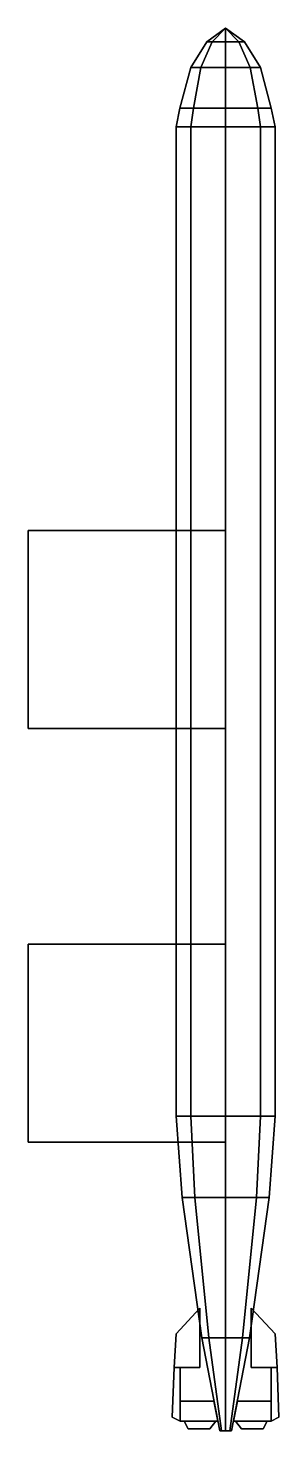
# Model space of a CAD drawing. Header units: millimetres. Extents: x -1 to 0.27, y -3.55 to 3.54.
import ezdxf

# ---------------------------------------------------------------- set-up
doc = ezdxf.new("R2010")
doc.units = ezdxf.units.MM

msp = doc.modelspace()

# ---------------------------------------------------------------- linework, layer by layer
for points in [[(0, 3.54), (-0.0957, 3.47), (-0.0676, 3.47, 0.0676), (0, 3.54)], [(0, 3.54), (-0.0676, 3.47, -0.0676), (-0.0957, 3.47), (0, 3.54)], [(0, 3.54), (-0.0676, 3.47, 0.0676), (0, 3.47, 0.0957), (0, 3.54)], [(0, 3.54), (0, 3.47, -0.0957), (-0.0676, 3.47, -0.0676), (0, 3.54)], [(0, 3.54), (0, 3.47, 0.0957), (0.0676, 3.47, 0.0676), (0, 3.54)], [(0, 3.54), (0.0676, 3.47, 0.0676), (0.0957, 3.47), (0, 3.54)], [(0, 3.54), (0.0957, 3.47), (0.0676, 3.47, -0.0676), (0, 3.54)], [(0, 3.54), (0.0676, 3.47, -0.0676), (0, 3.47, -0.0957), (0, 3.54)], [(-0.0957, 3.47), (-0.1768, 3.34), (-0.125, 3.34, 0.125), (-0.0676, 3.47, 0.0676)], [(-0.0676, 3.47, -0.0676), (-0.125, 3.34, -0.125), (-0.1768, 3.34), (-0.0957, 3.47)], [(-0.0676, 3.47, 0.0676), (-0.125, 3.34, 0.125), (0, 3.34, 0.1768), (0, 3.47, 0.0957)], [(0, 3.47, -0.0957), (0, 3.34, -0.1768), (-0.125, 3.34, -0.125), (-0.0676, 3.47, -0.0676)], [(0, 3.47, 0.0957), (0, 3.34, 0.1768), (0.125, 3.34, 0.125), (0.0676, 3.47, 0.0676)], [(0.0676, 3.47, -0.0676), (0.125, 3.34, -0.125), (0, 3.34, -0.1768), (0, 3.47, -0.0957)], [(0.0676, 3.47, 0.0676), (0.125, 3.34, 0.125), (0.1768, 3.34), (0.0957, 3.47)], [(0.0957, 3.47), (0.1768, 3.34), (0.125, 3.34, -0.125), (0.0676, 3.47, -0.0676)], [(-0.1768, 3.34), (-0.231, 3.1357), (-0.1633, 3.1357, 0.1633), (-0.125, 3.34, 0.125)], [(-0.125, 3.34, -0.125), (-0.1633, 3.1357, -0.1633), (-0.231, 3.1357), (-0.1768, 3.34)], [(-0.125, 3.34, 0.125), (-0.1633, 3.1357, 0.1633), (0, 3.1357, 0.231), (0, 3.34, 0.1768)], [(0, 3.34, -0.1768), (0, 3.1357, -0.231), (-0.1633, 3.1357, -0.1633), (-0.125, 3.34, -0.125)], [(0, 3.34, 0.1768), (0, 3.1357, 0.231), (0.1633, 3.1357, 0.1633), (0.125, 3.34, 0.125)], [(0.125, 3.34, -0.125), (0.1633, 3.1357, -0.1633), (0, 3.1357, -0.231), (0, 3.34, -0.1768)], [(0.125, 3.34, 0.125), (0.1633, 3.1357, 0.1633), (0.231, 3.1357), (0.1768, 3.34)], [(0.1768, 3.34), (0.231, 3.1357), (0.1633, 3.1357, -0.1633), (0.125, 3.34, -0.125)], [(-0.231, 3.1357), (-0.25, 3.04), (-0.1768, 3.04, 0.1768), (-0.1633, 3.1357, 0.1633)], [(-0.1633, 3.1357, -0.1633), (-0.1768, 3.04, -0.1768), (-0.25, 3.04), (-0.231, 3.1357)], [(-0.1633, 3.1357, 0.1633), (-0.1768, 3.04, 0.1768), (0, 3.04, 0.25), (0, 3.1357, 0.231)], [(0, 3.1357, -0.231), (0, 3.04, -0.25), (-0.1768, 3.04, -0.1768), (-0.1633, 3.1357, -0.1633)], [(0, 3.1357, 0.231), (0, 3.04, 0.25), (0.1768, 3.04, 0.1768), (0.1633, 3.1357, 0.1633)], [(0.1633, 3.1357, -0.1633), (0.1768, 3.04, -0.1768), (0, 3.04, -0.25), (0, 3.1357, -0.231)], [(0.1633, 3.1357, 0.1633), (0.1768, 3.04, 0.1768), (0.25, 3.04), (0.231, 3.1357)], [(0.231, 3.1357), (0.25, 3.04), (0.1768, 3.04, -0.1768), (0.1633, 3.1357, -0.1633)], [(-0.1768, 3.04, 0.1768), (-0.25, 3.04), (-0.25, -1.96), (-0.1768, -1.96, 0.1768)], [(-0.25, 3.04), (-0.1768, 3.04, -0.1768), (-0.1768, -1.96, -0.1768), (-0.25, -1.96)], [(0, 3.04, 0.25), (-0.1768, 3.04, 0.1768), (-0.1768, -1.96, 0.1768), (0, -1.96, 0.25)], [(-0.1768, 3.04, -0.1768), (0, 3.04, -0.25), (0, -1.96, -0.25), (-0.1768, -1.96, -0.1768)], [(0.1768, 3.04, 0.1768), (0, 3.04, 0.25), (0, -1.96, 0.25), (0.1768, -1.96, 0.1768)], [(0, 3.04, -0.25), (0.1768, 3.04, -0.1768), (0.1768, -1.96, -0.1768), (0, -1.96, -0.25)], [(0.25, 3.04), (0.1768, 3.04, 0.1768), (0.1768, -1.96, 0.1768), (0.25, -1.96)], [(0.1768, 3.04, -0.1768), (0.25, 3.04), (0.25, -1.96), (0.1768, -1.96, -0.1768)], [(-1, 1, 0.65), (0, 1, 0.65), (0, 0, 0.65), (-1, 0, 0.65)], [(-1, 0, 1.65), (0, 0, 1.65), (0, 1, 1.65), (-1, 1, 1.65)], [(0, 1, 1.65), (0, 1, 0.65), (-1, 1, 0.65), (-1, 1, 1.65)], [(-1, 1, 1.65), (-1, 1, 0.65), (-1, 0, 0.65), (-1, 0, 1.65)], [(0, 0, 1.65), (0, 0, 0.65), (0, 1, 0.65), (0, 1, 1.65)], [(-1, 0, 0.65), (0, 0, 0.65), (0, 0, 1.65), (-1, 0, 1.65)], [(-1, -1.09, 1.12), (0, -1.09, 1.12), (0, -2.09, 1.12), (-1, -2.09, 1.12)], [(-1, -2.09, 1.12), (0, -2.09, 1.12), (0, -1.09, 1.12), (-1, -1.09, 1.12)], [(-0.25, -1.96), (-0.1768, -1.96, -0.1768), (-0.1556, -2.37, -0.1556), (-0.22, -2.37)], [(-0.1768, -1.96, 0.1768), (-0.25, -1.96), (-0.22, -2.37), (-0.1556, -2.37, 0.1556)], [(-0.1768, -1.96, -0.1768), (0, -1.96, -0.25), (0, -2.37, -0.22), (-0.1556, -2.37, -0.1556)], [(0, -1.96, 0.25), (-0.1768, -1.96, 0.1768), (-0.1556, -2.37, 0.1556), (0, -2.37, 0.22)], [(0, -1.96, -0.25), (0.1768, -1.96, -0.1768), (0.1556, -2.37, -0.1556), (0, -2.37, -0.22)], [(0.1768, -1.96, 0.1768), (0, -1.96, 0.25), (0, -2.37, 0.22), (0.1556, -2.37, 0.1556)], [(0.1768, -1.96, -0.1768), (0.25, -1.96), (0.22, -2.37), (0.1556, -2.37, -0.1556)], [(0.25, -1.96), (0.1768, -1.96, 0.1768), (0.1556, -2.37, 0.1556), (0.22, -2.37)], [(-0.1556, -2.37, 0.1556), (-0.22, -2.37), (-0.12, -3.08), (-0.0849, -3.08, 0.0849)], [(-0.22, -2.37), (-0.1556, -2.37, -0.1556), (-0.0849, -3.08, -0.0849), (-0.12, -3.08)], [(0, -2.37, 0.22), (-0.1556, -2.37, 0.1556), (-0.0849, -3.08, 0.0849), (0, -3.08, 0.12)], [(-0.1556, -2.37, -0.1556), (0, -2.37, -0.22), (0, -3.08, -0.12), (-0.0849, -3.08, -0.0849)], [(0.1556, -2.37, 0.1556), (0, -2.37, 0.22), (0, -3.08, 0.12), (0.0849, -3.08, 0.0849)], [(0, -2.37, -0.22), (0.1556, -2.37, -0.1556), (0.0849, -3.08, -0.0849), (0, -3.08, -0.12)], [(0.22, -2.37), (0.1556, -2.37, 0.1556), (0.0849, -3.08, 0.0849), (0.12, -3.08)], [(0.1556, -2.37, -0.1556), (0.22, -2.37), (0.12, -3.08), (0.0849, -3.08, -0.0849)], [(-0.13, -2.93), (-0.25, -3.06), (-0.26, -3.23), (-0.13, -3.23)], [(-0.13, -3.23), (-0.26, -3.23), (-0.25, -3.06), (-0.13, -2.93)], [(0, -3.23, 0.13), (0, -3.23, 0.26), (0, -3.06, 0.25), (0, -2.93, 0.13)], [(0, -2.93, 0.13), (0, -3.06, 0.25), (0, -3.23, 0.26), (0, -3.23, 0.13)], [(0, -2.93, -0.13), (0, -3.06, -0.25), (0, -3.23, -0.26), (0, -3.23, -0.13)], [(0, -3.23, -0.13), (0, -3.23, -0.26), (0, -3.06, -0.25), (0, -2.93, -0.13)], [(0.13, -2.93), (0.25, -3.06), (0.26, -3.23), (0.13, -3.23)], [(0.13, -3.23), (0.26, -3.23), (0.25, -3.06), (0.13, -2.93)], [(-0.0849, -3.08, 0.0849), (-0.12, -3.08), (-0.03, -3.55), (-0.0212, -3.55, 0.0212)], [(-0.12, -3.08), (-0.0849, -3.08, -0.0849), (-0.0212, -3.55, -0.0212), (-0.03, -3.55)], [(0, -3.08, 0.12), (-0.0849, -3.08, 0.0849), (-0.0212, -3.55, 0.0212), (0, -3.55, 0.03)], [(-0.0849, -3.08, -0.0849), (0, -3.08, -0.12), (0, -3.55, -0.03), (-0.0212, -3.55, -0.0212)], [(0.0849, -3.08, 0.0849), (0, -3.08, 0.12), (0, -3.55, 0.03), (0.0212, -3.55, 0.0212)], [(0, -3.08, -0.12), (0.0849, -3.08, -0.0849), (0.0212, -3.55, -0.0212), (0, -3.55, -0.03)], [(0.12, -3.08), (0.0849, -3.08, 0.0849), (0.0212, -3.55, 0.0212), (0.03, -3.55)], [(0.0849, -3.08, -0.0849), (0.12, -3.08), (0.03, -3.55), (0.0212, -3.55, -0.0212)], [(-0.23, -3.23), (-0.26, -3.23), (-0.27, -3.48), (-0.23, -3.5)], [(-0.23, -3.5), (-0.27, -3.48), (-0.26, -3.23), (-0.23, -3.23)], [(0, -3.5, 0.23), (0, -3.48, 0.27), (0, -3.23, 0.26), (0, -3.23, 0.23)], [(0, -3.23, 0.23), (0, -3.23, 0.26), (0, -3.48, 0.27), (0, -3.5, 0.23)], [(0, -3.23, -0.23), (0, -3.23, -0.26), (0, -3.48, -0.27), (0, -3.5, -0.23)], [(0, -3.5, -0.23), (0, -3.48, -0.27), (0, -3.23, -0.26), (0, -3.23, -0.23)], [(0.23, -3.23), (0.26, -3.23), (0.27, -3.48), (0.23, -3.5)], [(0.23, -3.5), (0.27, -3.48), (0.26, -3.23), (0.23, -3.23)], [(-0.04, -3.5), (-0.23, -3.5), (-0.23, -3.4), (-0.06, -3.4)], [(-0.06, -3.4), (-0.23, -3.4), (-0.23, -3.5), (-0.04, -3.5)], [(0, -3.4, 0.06), (0, -3.4, 0.23), (0, -3.5, 0.23), (0, -3.5, 0.04)], [(0, -3.5, 0.04), (0, -3.5, 0.23), (0, -3.4, 0.23), (0, -3.4, 0.06)], [(0, -3.5, -0.04), (0, -3.5, -0.23), (0, -3.4, -0.23), (0, -3.4, -0.06)], [(0, -3.4, -0.06), (0, -3.4, -0.23), (0, -3.5, -0.23), (0, -3.5, -0.04)], [(0.04, -3.5), (0.23, -3.5), (0.23, -3.4), (0.06, -3.4)], [(0.06, -3.4), (0.23, -3.4), (0.23, -3.5), (0.04, -3.5)], [(-0.08, -3.54), (-0.19, -3.54), (-0.21, -3.5), (-0.05, -3.5)], [(-0.05, -3.5), (-0.21, -3.5), (-0.19, -3.54), (-0.08, -3.54)], [(0, -3.54, 0.08), (0, -3.54, 0.19), (0, -3.5, 0.21), (0, -3.5, 0.05)], [(0, -3.5, 0.05), (0, -3.5, 0.21), (0, -3.54, 0.19), (0, -3.54, 0.08)], [(0, -3.54, -0.08), (0, -3.54, -0.19), (0, -3.5, -0.21), (0, -3.5, -0.05)], [(0, -3.5, -0.05), (0, -3.5, -0.21), (0, -3.54, -0.19), (0, -3.54, -0.08)], [(0.08, -3.54), (0.19, -3.54), (0.21, -3.5), (0.05, -3.5)], [(0.05, -3.5), (0.21, -3.5), (0.19, -3.54), (0.08, -3.54)], [(0, -3.55, 0.03), (-0.0212, -3.55, 0.0212), (-0.03, -3.55), (0.0212, -3.55, 0.0212)], [(0.0212, -3.55, 0.0212), (-0.03, -3.55), (-0.0212, -3.55, -0.0212), (0.03, -3.55)], [(0.03, -3.55), (-0.0212, -3.55, -0.0212), (0, -3.55, -0.03), (0.0212, -3.55, -0.0212)]]:
    msp.add_3dface(points)

doc.saveas('drawing.dxf')
